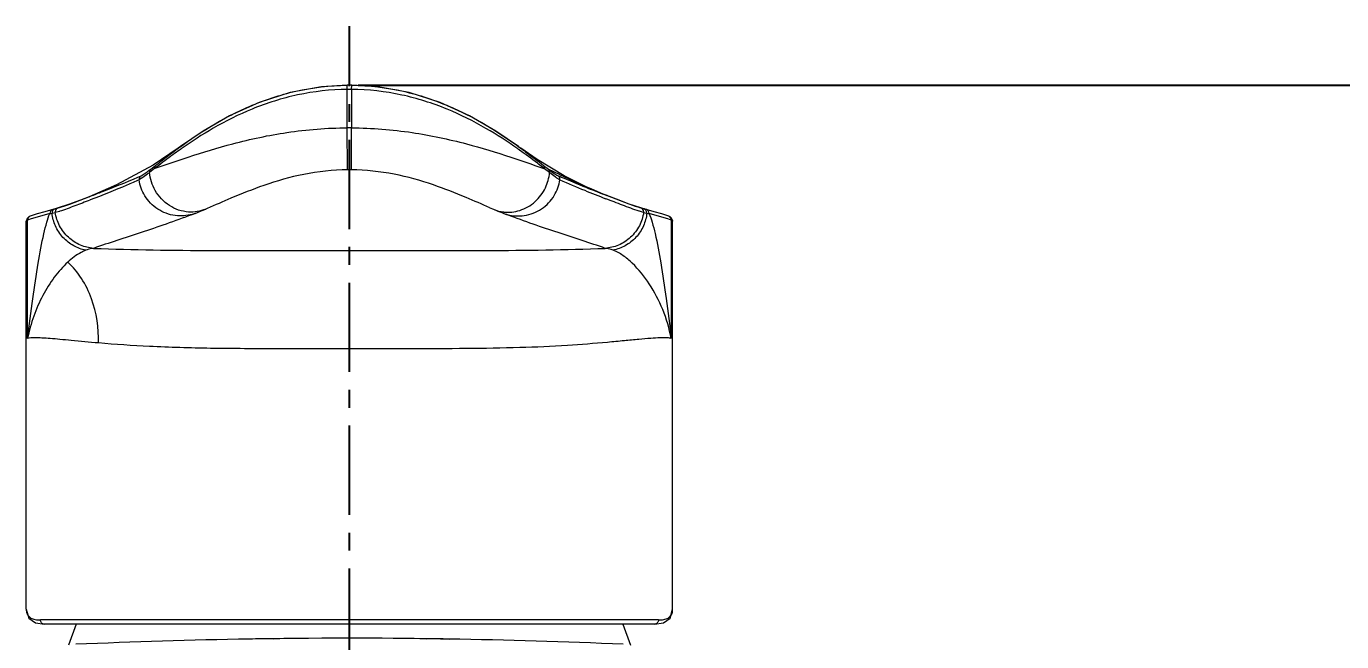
# Model space of a CAD drawing. Header units: millimetres. Extents: x 1931 to 2525, y -1753 to -1333.
# Drawn here: x 2317.3 to 2410.9, y -1582.5 to -1538.7 of the extents above; entities that cross this region are included whole.
import ezdxf

# ---------------------------------------------------------------- set-up
doc = ezdxf.new("R2010")
doc.units = ezdxf.units.MM
doc.header["$LTSCALE"] = 0.1
doc.linetypes.add('CENTERX2', pattern=[101.6, 63.5, -12.7, 12.7, -12.7])
doc.layers.get('0').update_dxf_attribs({"lineweight": 13})
doc.layers.add('CENTER', color=1, linetype='CENTERX2')
doc.layers.add('DIM', color=3, linetype='Continuous', lineweight=9)
doc.styles.get("Standard").update_dxf_attribs({"font": 'arial.ttf'})
doc.dimstyles.new('ISO-25', dxfattribs={"dimtxt": 2.5, "dimasz": 2.5, "dimexe": 1.25, "dimexo": 0.625, "dimtad": 1, "dimdec": 1, "dimtxsty": 'Standard', "dimcen": 2.5, "dimadec": 0, "dimazin": 0, "dimtfac": 1, "dimtdec": 1, "dimtmove": 0, "dimatfit": 3, "dimfxl": 0, "dimarcsym": 0})

# ---------------------------------------------------------------- blocks, each defined once
blk = doc.blocks.new('*D15')
at = {"layer": 'Defpoints', "color": 0}
for p in [(2340.284, -1542.935), (2467.245, -1542.935), (2410.584, -1655.79)]:
    blk.add_point(p, dxfattribs=at)
at = {"layer": 'DIM', "color": 3, "linetype": 'ByBlock', "lineweight": -2}
for p, q in [((2340.909, -1542.935), (2468.495, -1542.935)), ((2467.245, -1650.79), (2467.245, -1547.935)), ((2411.209, -1655.79), (2468.495, -1655.79))]:
    blk.add_line(p, q, dxfattribs=at)
at = {"layer": 'DIM', "color": 3}
for points in [[(2466.411, -1547.935), (2468.078, -1547.935), (2467.245, -1542.935)], [(2466.411, -1650.79), (2468.078, -1650.79), (2467.245, -1655.79)]]:
    blk.add_solid(points, dxfattribs=at)
at = {"layer": 'DIM', "color": 3, "insert": (2463.615, -1599.362), "char_height": 5, "attachment_point": 5, "rotation": 90}
blk.add_mtext('112,9', dxfattribs=at)

msp = doc.modelspace()

# ---------------------------------------------------------------- linework, layer by layer
at = {"color": 7, "linetype": 'Continuous'}
for p, q in [((2340.108, -1542.936), (2340.127, -1542.936)), ((2340.129, -1543.235), (2340.127, -1542.935)), ((2340.129, -1545.965), (2340.129, -1543.235)), ((2340.439, -1543.235), (2340.441, -1542.935)), ((2340.439, -1543.235), (2340.439, -1545.965)), ((2342.299, -1543.053), (2340.441, -1542.935)), ((2340.15, -1548.955), (2340.129, -1545.965)), ((2340.416, -1548.955), (2340.439, -1545.965)), ((2328.088, -1547.423), (2326.306, -1548.621)), ((2352.309, -1547.299), (2352.479, -1547.423)), ((2328.185, -1547.549), (2328.176, -1547.556)), ((2352.391, -1547.555), (2352.375, -1547.544)), ((2326.409, -1548.864), (2326.055, -1549.147)), ((2326.143, -1548.902), (2326.494, -1548.634)), ((2326.566, -1548.746), (2326.409, -1548.864)), ((2326.409, -1548.864), (2326.535, -1548.821)), ((2354.172, -1548.874), (2354.016, -1548.756)), ((2354.046, -1548.831), (2354.172, -1548.874)), ((2354.087, -1548.644), (2354.441, -1548.914)), ((2354.526, -1549.156), (2354.172, -1548.874)), ((2354.441, -1548.914), (2355.203, -1549.266)), ((2355.203, -1549.266), (2355.225, -1549.276)), ((2355.225, -1549.276), (2357.13, -1550.157)), ((2325.23, -1549.476), (2325.415, -1549.398)), ((2325.467, -1549.582), (2325.312, -1549.671)), ((2355.256, -1549.662), (2355.052, -1549.543)), ((2355.148, -1549.385), (2355.326, -1549.461)), ((2355.326, -1549.461), (2355.339, -1549.466)), ((2357.131, -1550.157), (2355.568, -1549.375)), ((2357.115, -1550.196), (2357.253, -1550.251)), ((2357.13, -1550.157), (2357.131, -1550.157)), ((2321.139, -1551.107), (2320.298, -1551.423)), ((2320.374, -1551.397), (2321.727, -1550.881)), ((2321.748, -1550.873), (2321.139, -1551.107)), ((2321.748, -1550.873), (2321.856, -1550.832)), ((2321.835, -1551.1), (2321.814, -1551.108)), ((2358.531, -1551.014), (2358.521, -1551.01)), ((2359.282, -1551.044), (2358.608, -1550.784)), ((2358.618, -1550.788), (2358.627, -1550.792)), ((2358.627, -1550.792), (2360.163, -1551.38)), ((2360.201, -1551.393), (2359.282, -1551.044)), ((2318.96, -1552.061), (2317.894, -1552.366)), ((2319.409, -1551.707), (2318.607, -1551.933)), ((2319.119, -1552.044), (2319.348, -1551.996)), ((2319.643, -1551.909), (2319.348, -1551.996)), ((2319.497, -1551.682), (2319.409, -1551.707)), ((2319.557, -1551.664), (2319.477, -1551.703)), ((2319.558, -1551.664), (2319.497, -1551.682)), ((2319.56, -1551.663), (2319.557, -1551.664)), ((2320.298, -1551.423), (2319.56, -1551.663)), ((2319.579, -1551.659), (2320.243, -1551.444)), ((2319.662, -1551.903), (2319.643, -1551.909)), ((2329.094, -1552.132), (2329.059, -1552.145)), ((2329.312, -1552.05), (2329.096, -1552.131)), ((2329.307, -1552.051), (2329.096, -1552.131)), ((2329.307, -1552.052), (2329.469, -1551.99)), ((2330.162, -1551.704), (2330.049, -1551.752)), ((2350.284, -1551.657), (2350.536, -1551.764)), ((2351.272, -1552.059), (2351.278, -1552.061)), ((2351.273, -1552.059), (2351.515, -1552.149)), ((2360.163, -1551.38), (2360.234, -1551.406)), ((2361.009, -1551.66), (2360.201, -1551.393)), ((2360.926, -1551.904), (2360.904, -1551.897)), ((2361.22, -1551.992), (2360.926, -1551.904)), ((2361.012, -1551.661), (2361.009, -1551.66)), ((2361.22, -1551.992), (2361.223, -1551.948)), ((2361.22, -1551.992), (2361.445, -1552.04)), ((2361.445, -1552.04), (2361.446, -1552.013)), ((2362.673, -1552.366), (2361.607, -1552.058)), ((2317.285, -1552.608), (2317.284, -1552.614)), ((2317.284, -1552.614), (2317.284, -1552.615)), ((2317.284, -1580.193), (2317.284, -1552.615)), ((2317.285, -1552.607), (2317.288, -1552.563)), ((2317.298, -1552.584), (2317.285, -1552.608)), ((2317.288, -1552.563), (2317.291, -1552.548)), ((2317.356, -1552.407), (2317.291, -1552.549)), ((2317.38, -1552.535), (2317.298, -1552.584)), ((2317.628, -1552.446), (2317.38, -1552.535)), ((2317.38, -1560.956), (2317.38, -1552.535)), ((2317.564, -1552.258), (2317.561, -1552.259)), ((2317.894, -1552.366), (2317.628, -1552.446)), ((2351.537, -1552.156), (2351.516, -1552.149)), ((2362.94, -1552.446), (2362.673, -1552.366)), ((2363.188, -1552.535), (2362.94, -1552.446)), ((2363.007, -1552.259), (2363.004, -1552.258)), ((2363.096, -1552.304), (2363.004, -1552.258)), ((2363.21, -1552.404), (2363.096, -1552.304)), ((2363.188, -1552.535), (2363.188, -1560.953)), ((2363.238, -1552.56), (2363.188, -1552.535)), ((2363.277, -1552.549), (2363.21, -1552.404)), ((2363.277, -1552.549), (2363.28, -1552.565)), ((2363.28, -1552.565), (2363.283, -1552.608)), ((2363.284, -1552.615), (2363.283, -1552.609)), ((2363.284, -1552.615), (2363.284, -1552.615)), ((2363.284, -1580.193), (2363.284, -1552.615)), ((2317.284, -1580.211), (2317.284, -1580.214)), ((2363.284, -1580.214), (2363.284, -1580.208)), ((2362.275, -1580.968), (2318.293, -1580.968)), ((2361.988, -1581.268), (2318.58, -1581.268)), ((2318.58, -1581.268), (2318.58, -1581.268)), ((2320.838, -1581.268), (2320.284, -1582.768)), ((2359.73, -1581.268), (2360.284, -1582.768)), ((2334.897, -1582.304), (2335.324, -1582.299)), ((2345.301, -1582.3), (2345.769, -1582.305)), ((2346.761, -1582.322), (2345.583, -1582.304)), ((2346.761, -1582.322), (2347.41, -1582.334))]:
    msp.add_line(p, q, dxfattribs=at)
for points in [[(2340.127, -1542.935), (2338.288, -1543.051), (2336.069, -1543.459), (2333.847, -1544.168), (2331.752, -1545.117), (2329.876, -1546.199), (2328.259, -1547.3), (2328.088, -1547.423)], [(2340.441, -1542.935), (2340.4, -1542.934), (2340.127, -1542.935)], [(2352.309, -1547.299), (2350.692, -1546.199), (2348.822, -1545.12), (2346.729, -1544.171), (2344.522, -1543.465), (2342.299, -1543.053)], [(2355.568, -1549.375), (2353.642, -1548.228), (2352.479, -1547.423)], [(2326.306, -1548.621), (2323.714, -1550.028), (2321.747, -1550.873)], [(2358.618, -1550.788), (2358.34, -1550.678), (2357.539, -1550.342), (2357.13, -1550.157)], [(2318.607, -1551.933), (2318.063, -1552.092), (2317.561, -1552.259)], [(2329.469, -1551.99), (2329.74, -1551.881), (2330.049, -1551.752)], [(2350.535, -1551.763), (2350.85, -1551.894), (2351.119, -1552.001), (2351.278, -1552.061)], [(2361.962, -1551.933), (2361.155, -1551.703), (2361.069, -1551.678), (2361.011, -1551.661)], [(2363.007, -1552.259), (2362.507, -1552.092), (2361.962, -1551.933)], [(2317.564, -1552.258), (2317.47, -1552.305), (2317.356, -1552.407)], [(2317.284, -1580.212), (2317.466, -1580.836), (2317.938, -1581.175), (2318.58, -1581.268)], [(2361.988, -1581.268), (2362.627, -1581.176), (2363.101, -1580.837), (2363.284, -1580.208)], [(2340.268, -1582.267), (2339.292, -1582.269), (2338.322, -1582.273), (2337.375, -1582.279), (2336.465, -1582.287), (2335.61, -1582.296), (2334.827, -1582.306), (2334.15, -1582.317), (2333.171, -1582.333)], [(2345.583, -1582.304), (2344.892, -1582.295), (2344.16, -1582.287), (2343.397, -1582.28), (2342.614, -1582.275), (2341.824, -1582.271), (2341.038, -1582.268), (2340.268, -1582.267)]]:
    msp.add_lwpolyline(points, dxfattribs=at)
for centre, radius, start, end in [((2340.284, -1561.464), 18.23, 89.51426, 90.48574), ((2340.275, -1567.506), 21.542, 89.56386, 90.38598), ((2350.662, -1579.209), 38.828, 125.13576, 125.37277), ((2330.291, -1578.669), 38.165, 54.64347, 54.83841), ((2340.274, -1567.5), 18.546, 89.56345, 90.38582), ((2354.238, -1549.119), 0.291, 352.65016, 355.77318), ((2325.608, -1549.627), 0.299, 130.00901, 188.55002), ((2354.965, -1549.62), 0.294, 351.81753, 0.06104), ((2382.501, -1487.838), 67.561, 246.21808, 247.8463), ((2395.66, -1453.824), 103.794, 247.14035, 248.20004), ((2413.473, -1409.399), 151.658, 248.24104, 248.79092), ((2398.367, -1449.132), 109.392, 247.79445, 248.63892), ((2318.826, -1550.063), 2.003, 273.83018, 278.41039), ((2316.182, -1539.907), 12.231, 289.3923, 290.0436), ((2328.274, -1549.253), 2.983, 285.95174, 290.26809), ((2351.561, -1549.326), 2.645, 247.20156, 263.34391), ((2351.566, -1549.285), 2.686, 263.32118, 263.78438), ((2352.292, -1549.262), 2.977, 250.09233, 254.91337), ((2361.743, -1550.101), 1.962, 261.25104, 266.00752), ((2362.89, -1552.532), 0.297, 55.5199, 66.8443), ((2362.889, -1552.534), 0.299, 359.777, 55.53124), ((2341.949, -2078.726), 496.474, 91.01521, 92.44134), ((2340.393, -2012.468), 430.199, 90.73203, 90.96439), ((2340.174, -2012.451), 430.182, 89.04313, 89.25485), ((2339.37, -2053.865), 471.604, 87.52111, 89.02945)]:
    msp.add_arc(centre, radius, start, end, dxfattribs=at)
for points, knots in [([(2328.097, -1547.417), (2328.829, -1546.881), (2330.452, -1545.778), (2333.224, -1544.325), (2336.499, -1543.234), (2338.886, -1542.948), (2340.108, -1542.936)], [0, 0, 0, 0, 0.209053, 0.451348, 0.718512, 1, 1, 1, 1]), ([(2340.129, -1543.235), (2338.943, -1543.245), (2336.621, -1543.507), (2333.414, -1544.519), (2330.669, -1545.887), (2329.05, -1546.94), (2328.316, -1547.456)], [0, 0, 0, 0, 0.279606, 0.54581, 0.788583, 1, 1, 1, 1]), ([(2352.269, -1547.469), (2351.533, -1546.95), (2349.915, -1545.896), (2347.172, -1544.527), (2343.962, -1543.509), (2341.634, -1543.245), (2340.439, -1543.235)], [0, 0, 0, 0, 0.211749, 0.453593, 0.718784, 1, 1, 1, 1]), ([(2340.46, -1542.936), (2341.688, -1542.948), (2344.076, -1543.235), (2347.347, -1544.327), (2350.112, -1545.776), (2351.731, -1546.876), (2352.464, -1547.412)], [0, 0, 0, 0, 0.282958, 0.549238, 0.790707, 1, 1, 1, 1]), ([(2326.535, -1548.821), (2327.294, -1548.56), (2329.09, -1547.934), (2332.168, -1546.995), (2335.94, -1546.193), (2338.693, -1545.973), (2340.129, -1545.965)], [0, 0, 0, 0, 0.172443, 0.408844, 0.691273, 1, 1, 1, 1]), ([(2340.439, -1545.965), (2341.877, -1545.974), (2344.635, -1546.197), (2348.413, -1547.003), (2351.492, -1547.946), (2353.288, -1548.572), (2354.046, -1548.831)], [0, 0, 0, 0, 0.308987, 0.591557, 0.827915, 1, 1, 1, 1]), ([(2326.494, -1548.634), (2326.609, -1548.545), (2327.137, -1548.137), (2327.667, -1547.732), (2328.088, -1547.424)], [0, 0, 0, 0, 0.2179, 1, 1, 1, 1]), ([(2352.48, -1547.424), (2352.632, -1547.535), (2353.172, -1547.936), (2353.703, -1548.348), (2354.087, -1548.644)], [0, 0, 0, 0, 0.279973, 1, 1, 1, 1]), ([(2328.176, -1547.556), (2328.024, -1547.663), (2327.483, -1548.054), (2326.95, -1548.456), (2326.566, -1548.746)], [0, 0, 0, 0, 0.277855, 1, 1, 1, 1]), ([(2354.016, -1548.756), (2353.896, -1548.666), (2353.359, -1548.26), (2352.819, -1547.859), (2352.391, -1547.555)], [0, 0, 0, 0, 0.221589, 1, 1, 1, 1]), ([(2325.415, -1549.398), (2325.452, -1549.382), (2325.541, -1549.331), (2325.787, -1549.17), (2325.991, -1549.017), (2326.143, -1548.902)], [0, 0, 0, 0, 0.135721, 0.348753, 1, 1, 1, 1]), ([(2326.055, -1549.146), (2325.995, -1549.193), (2325.802, -1549.343), (2325.607, -1549.49), (2325.467, -1549.582)], [0, 0, 0, 0, 0.310532, 1, 1, 1, 1]), ([(2326.143, -1548.902), (2326.11, -1548.93), (2326.057, -1549.008), (2326.049, -1549.101), (2326.055, -1549.146)], [0, 0, 0, 0, 0.491284, 1, 1, 1, 1]), ([(2330.049, -1551.752), (2329.67, -1551.912), (2328.757, -1552.063), (2327.395, -1551.593), (2326.391, -1550.518), (2326.097, -1549.591), (2326.055, -1549.146)], [0, 0, 0, 0, 0.224847, 0.48543, 0.755873, 1, 1, 1, 1]), ([(2326.409, -1548.864), (2326.404, -1548.821), (2326.413, -1548.734), (2326.463, -1548.66), (2326.494, -1548.634)], [0, 0, 0, 0, 0.5127, 1, 1, 1, 1]), ([(2340.15, -1548.955), (2339.102, -1548.962), (2337.071, -1549.185), (2334.306, -1549.978), (2332.048, -1550.88), (2330.722, -1551.465), (2330.161, -1551.704)], [0, 0, 0, 0, 0.30121, 0.583162, 0.824617, 1, 1, 1, 1]), ([(2350.284, -1551.657), (2349.715, -1551.414), (2348.388, -1550.831), (2346.145, -1549.945), (2343.427, -1549.178), (2341.439, -1548.963), (2340.415, -1548.955)], [0, 0, 0, 0, 0.18005, 0.42195, 0.701898, 1, 1, 1, 1]), ([(2351.276, -1551.955), (2351.654, -1551.996), (2352.26, -1551.932), (2352.992, -1551.605), (2353.668, -1551.115), (2354.278, -1550.297), (2354.491, -1549.525), (2354.526, -1549.156)], [0, 0, 0, 0, 0.240856, 0.371357, 0.504733, 0.765402, 1, 1, 1, 1]), ([(2354.172, -1548.874), (2354.177, -1548.831), (2354.168, -1548.744), (2354.118, -1548.67), (2354.087, -1548.644)], [0, 0, 0, 0, 0.512533, 1, 1, 1, 1]), ([(2354.528, -1549.14), (2354.531, -1549.098), (2354.52, -1549.011), (2354.469, -1548.938), (2354.437, -1548.911)], [0, 0, 0, 0, 0.509288, 1, 1, 1, 1]), ([(2354.441, -1548.914), (2354.588, -1549.025), (2354.786, -1549.17), (2355.025, -1549.322), (2355.112, -1549.37), (2355.148, -1549.385)], [0, 0, 0, 0, 0.649743, 0.862473, 1, 1, 1, 1]), ([(2355.052, -1549.543), (2355.016, -1549.519), (2354.837, -1549.396), (2354.664, -1549.264), (2354.526, -1549.156)], [0, 0, 0, 0, 0.197087, 1, 1, 1, 1]), ([(2325.312, -1549.671), (2325.023, -1549.799), (2323.873, -1550.295), (2322.709, -1550.761), (2321.835, -1551.1)], [0, 0, 0, 0, 0.251488, 1, 1, 1, 1]), ([(2321.856, -1550.832), (2322.138, -1550.723), (2323.267, -1550.283), (2324.391, -1549.83), (2325.23, -1549.476)], [0, 0, 0, 0, 0.249351, 1, 1, 1, 1]), ([(2329.094, -1552.122), (2328.705, -1552.233), (2327.833, -1552.297), (2326.792, -1551.91), (2326.109, -1551.336), (2325.587, -1550.669), (2325.371, -1550.066), (2325.312, -1549.671)], [0, 0, 0, 0, 0.239456, 0.501256, 0.634187, 0.76366, 1, 1, 1, 1]), ([(2351.517, -1552.137), (2351.906, -1552.242), (2352.776, -1552.293), (2354.008, -1551.815), (2354.913, -1550.863), (2355.2, -1550.054), (2355.256, -1549.662)], [0, 0, 0, 0, 0.240664, 0.503068, 0.7638, 1, 1, 1, 1]), ([(2355.259, -1549.62), (2355.259, -1549.575), (2355.24, -1549.485), (2355.182, -1549.413), (2355.148, -1549.385)], [0, 0, 0, 0, 0.504044, 1, 1, 1, 1]), ([(2321.814, -1551.108), (2321.457, -1551.247), (2320.742, -1551.519), (2320.026, -1551.791), (2319.662, -1551.903)], [0, 0, 0, 0, 0.501323, 1, 1, 1, 1]), ([(2360.904, -1551.897), (2360.502, -1551.772), (2359.714, -1551.469), (2358.925, -1551.168), (2358.531, -1551.014)], [0, 0, 0, 0, 0.498759, 1, 1, 1, 1]), ([(2317.38, -1560.956), (2317.494, -1560.01), (2317.722, -1558.216), (2318.09, -1555.727), (2318.423, -1553.912), (2318.718, -1552.74), (2318.874, -1552.263), (2318.96, -1552.061)], [0, 0, 0, 0, 0.315911, 0.599292, 0.834141, 0.927137, 1, 1, 1, 1]), ([(2319.177, -1551.773), (2319.115, -1551.79), (2319.002, -1551.867), (2318.96, -1551.998), (2318.96, -1552.061)], [0, 0, 0, 0, 0.502867, 1, 1, 1, 1]), ([(2319.335, -1551.728), (2319.27, -1551.746), (2319.149, -1551.832), (2319.113, -1551.976), (2319.119, -1552.044)], [0, 0, 0, 0, 0.499106, 1, 1, 1, 1]), ([(2321.514, -1554.679), (2321.216, -1554.616), (2320.616, -1554.393), (2319.855, -1553.792), (2319.319, -1552.977), (2319.152, -1552.352), (2319.119, -1552.044)], [0, 0, 0, 0, 0.241318, 0.49737, 0.754774, 1, 1, 1, 1]), ([(2319.477, -1551.703), (2319.43, -1551.734), (2319.354, -1551.825), (2319.34, -1551.942), (2319.348, -1551.996)], [0, 0, 0, 0, 0.508793, 1, 1, 1, 1]), ([(2322.077, -1554.54), (2321.758, -1554.515), (2321.103, -1554.355), (2320.241, -1553.797), (2319.611, -1552.975), (2319.398, -1552.321), (2319.348, -1551.996)], [0, 0, 0, 0, 0.239319, 0.495288, 0.753832, 1, 1, 1, 1]), ([(2361.22, -1551.992), (2361.171, -1552.317), (2360.958, -1552.973), (2360.328, -1553.796), (2359.466, -1554.354), (2358.81, -1554.515), (2358.491, -1554.54)], [0, 0, 0, 0, 0.246178, 0.504748, 0.760721, 1, 1, 1, 1]), ([(2361.445, -1552.04), (2361.412, -1552.349), (2361.244, -1552.975), (2360.706, -1553.79), (2359.943, -1554.391), (2359.343, -1554.613), (2359.044, -1554.675)], [0, 0, 0, 0, 0.245267, 0.502706, 0.758751, 1, 1, 1, 1]), ([(2361.223, -1551.948), (2361.223, -1551.885), (2361.183, -1551.755), (2361.071, -1551.68), (2361.012, -1551.661)], [0, 0, 0, 0, 0.502461, 1, 1, 1, 1]), ([(2361.446, -1552.013), (2361.446, -1551.949), (2361.404, -1551.819), (2361.29, -1551.742), (2361.229, -1551.724)], [0, 0, 0, 0, 0.500537, 1, 1, 1, 1]), ([(2361.607, -1552.058), (2361.607, -1551.995), (2361.565, -1551.865), (2361.452, -1551.788), (2361.391, -1551.77)], [0, 0, 0, 0, 0.496759, 1, 1, 1, 1]), ([(2361.607, -1552.058), (2361.693, -1552.26), (2361.849, -1552.737), (2362.144, -1553.908), (2362.477, -1555.723), (2362.845, -1558.212), (2363.074, -1560.006), (2363.188, -1560.953)], [0, 0, 0, 0, 0.072792, 0.16574, 0.400527, 0.683961, 1, 1, 1, 1]), ([(2317.561, -1552.259), (2317.507, -1552.282), (2317.413, -1552.361), (2317.38, -1552.479), (2317.38, -1552.535)], [0, 0, 0, 0, 0.510844, 1, 1, 1, 1]), ([(2329.06, -1552.145), (2328.453, -1552.375), (2327.257, -1552.816), (2325.475, -1553.41), (2323.755, -1553.977), (2322.625, -1554.341), (2322.077, -1554.54)], [0, 0, 0, 0, 0.263674, 0.517948, 0.763048, 1, 1, 1, 1]), ([(2358.491, -1554.54), (2357.945, -1554.342), (2356.819, -1553.98), (2355.105, -1553.414), (2353.331, -1552.824), (2352.14, -1552.383), (2351.535, -1552.156)], [0, 0, 0, 0, 0.237043, 0.482168, 0.736413, 1, 1, 1, 1]), ([(2363.283, -1552.609), (2363.282, -1552.604), (2363.274, -1552.583), (2363.253, -1552.569), (2363.238, -1552.56)], [0, 0, 0, 0, 0.193449, 1, 1, 1, 1]), ([(2321.514, -1554.679), (2321.405, -1554.721), (2320.938, -1554.939), (2320.525, -1555.257), (2320.233, -1555.525)], [0, 0, 0, 0, 0.228702, 1, 1, 1, 1]), ([(2322.077, -1554.54), (2322.03, -1554.544), (2321.838, -1554.569), (2321.651, -1554.626), (2321.515, -1554.679)], [0, 0, 0, 0, 0.244077, 1, 1, 1, 1]), ([(2322.077, -1554.54), (2324.901, -1554.646), (2330.967, -1554.718), (2340.28, -1554.694), (2349.592, -1554.718), (2355.667, -1554.646), (2358.491, -1554.54)], [0, 0, 0, 0, 0.232848, 0.499645, 0.76722, 1, 1, 1, 1]), ([(2359.043, -1554.675), (2358.997, -1554.658), (2358.818, -1554.594), (2358.631, -1554.552), (2358.491, -1554.54)], [0, 0, 0, 0, 0.258074, 1, 1, 1, 1]), ([(2363.188, -1560.953), (2363.048, -1560.249), (2362.649, -1558.895), (2361.707, -1557.076), (2360.69, -1555.81), (2359.779, -1555.042), (2359.292, -1554.766), (2359.043, -1554.675)], [0, 0, 0, 0, 0.277022, 0.541098, 0.786521, 0.897865, 1, 1, 1, 1]), ([(2320.233, -1555.526), (2319.88, -1555.848), (2319.222, -1556.597), (2318.42, -1557.897), (2317.77, -1559.361), (2317.488, -1560.414), (2317.38, -1560.956)], [0, 0, 0, 0, 0.230175, 0.477017, 0.733773, 1, 1, 1, 1]), ([(2322.419, -1561.271), (2322.447, -1560.209), (2322.202, -1558.58), (2321.278, -1556.677), (2320.605, -1555.867), (2320.233, -1555.526)], [0, 0, 0, 0, 0.505445, 0.760037, 1, 1, 1, 1]), ([(2322.419, -1561.271), (2321.773, -1561.215), (2320.859, -1561.129), (2319.713, -1561.021), (2319.018, -1560.959), (2318.437, -1560.917), (2317.975, -1560.897), (2317.636, -1560.904), (2317.448, -1560.929), (2317.38, -1560.956)], [0, 0, 0, 0, 0.384498, 0.544265, 0.682402, 0.79821, 0.889547, 0.956505, 1, 1, 1, 1]), ([(2340.284, -1561.679), (2338.594, -1561.679), (2335.297, -1561.685), (2330.55, -1561.672), (2326.282, -1561.558), (2323.626, -1561.376), (2322.419, -1561.271)], [0, 0, 0, 0, 0.283654, 0.553309, 0.796563, 1, 1, 1, 1]), ([(2363.188, -1560.953), (2363.149, -1560.938), (2363.052, -1560.916), (2362.791, -1560.893), (2362.347, -1560.902), (2361.676, -1560.946), (2360.822, -1561.022), (2359.793, -1561.12), (2358.099, -1561.28), (2355.623, -1561.478), (2352.277, -1561.622), (2348.518, -1561.68), (2344.474, -1561.682), (2341.697, -1561.679), (2340.284, -1561.679)], [0, 0, 0, 0, 0.005455, 0.012954, 0.034173, 0.063486, 0.10088, 0.146323, 0.198764, 0.323384, 0.471141, 0.636756, 0.815138, 1, 1, 1, 1]), ([(2317.284, -1580.214), (2317.284, -1580.232), (2317.286, -1580.3), (2317.294, -1580.369), (2317.304, -1580.418)], [0, 0, 0, 0, 0.263568, 1, 1, 1, 1]), ([(2363.263, -1580.421), (2363.266, -1580.405), (2363.279, -1580.337), (2363.284, -1580.267), (2363.284, -1580.214)], [0, 0, 0, 0, 0.237761, 1, 1, 1, 1]), ([(2317.304, -1580.418), (2317.323, -1580.505), (2317.394, -1580.674), (2317.617, -1580.858), (2317.929, -1580.953), (2318.163, -1580.968), (2318.293, -1580.968)], [0, 0, 0, 0, 0.216484, 0.430497, 0.682675, 1, 1, 1, 1]), ([(2318.58, -1581.268), (2318.506, -1581.268), (2318.351, -1581.201), (2318.293, -1581.044), (2318.293, -1580.968)], [0, 0, 0, 0, 0.4921, 1, 1, 1, 1]), ([(2362.275, -1580.968), (2362.275, -1581.044), (2362.217, -1581.201), (2362.062, -1581.268), (2361.988, -1581.268)], [0, 0, 0, 0, 0.507896, 1, 1, 1, 1]), ([(2362.275, -1580.968), (2362.404, -1580.968), (2362.638, -1580.954), (2362.949, -1580.858), (2363.172, -1580.676), (2363.243, -1580.508), (2363.263, -1580.421)], [0, 0, 0, 0, 0.317124, 0.56947, 0.783658, 1, 1, 1, 1])]:
    msp.add_open_spline(points, degree=3, knots=knots, dxfattribs=at)
msp.add_open_spline([(2360.234, -1551.406), (2360.482, -1551.496), (2360.734, -1551.578), (2360.987, -1551.654)], degree=3, dxfattribs=at)
at = {"layer": 'CENTER', "color": 1}
msp.add_line((2340.284, -1634.453), (2340.284, -1538.749), dxfattribs=at)

# ---------------------------------------------------------------- dimensions: what is measured, and where the dimension line sits
at = {"layer": 'DIM', "color": 7}
dim = msp.add_linear_dim(base=(2467.245, -1542.935), p1=(2410.584, -1655.79), p2=(2340.284, -1542.935), angle=90, dimstyle='ISO-25', override={"dimtxt": 5, "dimasz": 5, "dimcen": 5, "dimclrd": 3, "dimclre": 3, "dimclrt": 3, "dimfxl": 1.25, "dimarcsym": 1}, dxfattribs=at)
dim.commit()
dim.dimension.update_dxf_attribs({"geometry": '*D15', "text_midpoint": (2463.615, -1599.362)})

doc.saveas('drawing.dxf')
